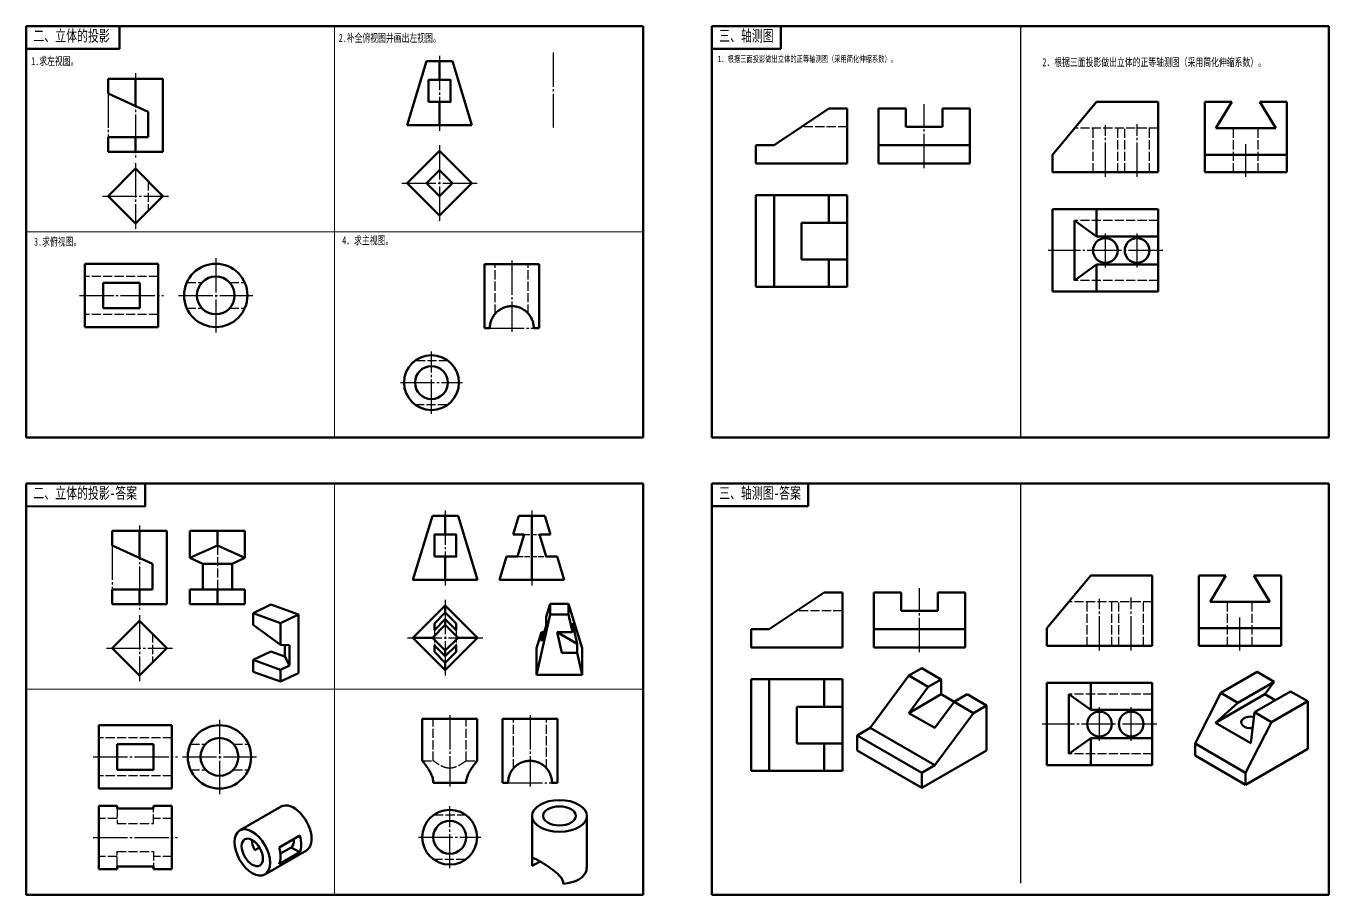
# Model space of a CAD drawing. Header units: millimetres. Extents: x -1426 to -556, y 2743 to 3123.
# Drawn here: x -1126 to -556, y 2743 to 3123 of the extents above; entities that cross this region are included whole.
import ezdxf

# ---------------------------------------------------------------- set-up
doc = ezdxf.new("R2010")
doc.units = ezdxf.units.MM
for name, pattern in [('myCENTER', [18, 15, -1, 1, -1]), ('myHIDDEN', [5, 4, -1]), ('myPHANTOM', [20, 15, -1, 1, -1, 1, -1])]:
    doc.linetypes.add(name, pattern=pattern)
for name, color, linetype, lineweight in [('中心线', 7, 'myCENTER', 25), ('双点画线', 7, 'myPHANTOM', 25), ('标题文字', 7, 'Continuous', 25), ('立体粗实线', 13, 'Continuous', 50), ('答案中心线', 1, 'myCENTER', 25), ('答案粗实线', 1, 'Continuous', 50), ('答案细实线', 1, 'Continuous', 25), ('答案虚线', 1, 'myHIDDEN', 25), ('粗实线', 7, 'Continuous', 50), ('虚线', 7, 'myHIDDEN', 25)]:
    doc.layers.add(name, color=color, linetype=linetype, lineweight=lineweight)
doc.styles.add('标题汉字1-5号', font='', dxfattribs={"width": 0.7, "height": 5})
doc.styles.add('标题汉字2-3.5号', font='', dxfattribs={"width": 0.7, "height": 3.5})
doc.styles.get('标题汉字1-5号').set_extended_font_data('SimSun')
doc.styles.get('标题汉字2-3.5号').set_extended_font_data('SimSun')

msp = doc.modelspace()

# ---------------------------------------------------------------- linework, layer by layer
at = {"lineweight": 100}
for p, q in [((-1126.3, 3123.07), (-856.3, 3123.07)), ((-1126.3, 3123.07), (-1126.3, 2943.07)), ((-856.3, 2943.07), (-856.3, 3123.07)), ((-826.3, 3123.07), (-556.3, 3123.07)), ((-826.3, 3123.07), (-826.3, 2943.07)), ((-556.3, 2943.07), (-556.3, 3123.07)), ((-1126.3, 2943.07), (-856.3, 2943.07)), ((-826.3, 2943.07), (-556.3, 2943.07)), ((-1126.3, 2923.07), (-856.3, 2923.07)), ((-1126.3, 2923.07), (-1126.3, 2743.07)), ((-856.3, 2743.07), (-856.3, 2923.07)), ((-826.3, 2923.07), (-556.3, 2923.07)), ((-826.3, 2923.07), (-826.3, 2743.07)), ((-556.3, 2743.07), (-556.3, 2923.07)), ((-1126.3, 2743.07), (-856.3, 2743.07)), ((-826.3, 2743.07), (-556.3, 2743.07))]:
    msp.add_line(p, q, dxfattribs=at)
for p, q in [((-1126.3, 3123.07), (-1036.3, 3123.07)), ((-1036.3, 3123.07), (-946.3, 3123.07)), ((-946.3, 3123.07), (-856.3, 3123.07)), ((-856.3, 3123.07), (-856.3, 3033.07)), ((-826.3, 3123.07), (-736.3, 3123.07)), ((-736.3, 3123.07), (-646.3, 3123.07)), ((-691.3, 3123.07), (-691.3, 2943.07)), ((-646.3, 3123.07), (-556.3, 3123.07)), ((-556.3, 3123.07), (-556.3, 3033.07)), ((-856.3, 3033.07), (-856.3, 2943.07)), ((-556.3, 3033.07), (-556.3, 2943.07)), ((-1126.3, 2923.07), (-1036.3, 2923.07)), ((-1036.3, 2923.07), (-946.3, 2923.07)), ((-946.3, 2923.07), (-856.3, 2923.07)), ((-856.3, 2923.07), (-856.3, 2833.07)), ((-826.3, 2923.07), (-736.3, 2923.07)), ((-736.3, 2923.07), (-646.3, 2923.07)), ((-691.3, 2923.07), (-691.3, 2748.29)), ((-646.3, 2923.07), (-556.3, 2923.07)), ((-556.3, 2923.07), (-556.3, 2833.07)), ((-856.3, 2833.07), (-856.3, 2743.07)), ((-556.3, 2833.07), (-556.3, 2743.07))]:
    msp.add_line(p, q)
at = {"lineweight": 0}
for p, q in [((-1126.3, 3123.07), (-1126.3, 3113.07)), ((-991.3, 3123.07), (-991.3, 2943.07)), ((-826.3, 3123.07), (-826.3, 3113.07)), ((-1126.3, 2923.07), (-1126.3, 2913.07)), ((-991.3, 2923.07), (-991.3, 2743.07)), ((-826.3, 2923.07), (-826.3, 2913.07))]:
    msp.add_line(p, q, dxfattribs=at)
at = {"lineweight": 70}
for p, q in [((-1085.38, 3113.07), (-1085.38, 3123.07)), ((-1126.3, 3113.07), (-1085.38, 3113.07)), ((-826.3, 3113.07), (-796.16, 3113.07)), ((-1074.24, 2913), (-1074.24, 2923)), ((-784.07, 2913.07), (-784.07, 2923.07)), ((-1126.3, 2913.07), (-1074.24, 2913)), ((-826.3, 2913.07), (-784.07, 2913.07))]:
    msp.add_line(p, q, dxfattribs=at)
at = {"lineweight": 50}
for p, q in [((-1078.42, 3100.02), (-1078.42, 3088.16)), ((-1078.42, 3074.42), (-1078.42, 3068.02)), ((-1076.64, 2902.28), (-1076.64, 2890.43)), ((-1076.64, 2876.68), (-1076.64, 2870.28))]:
    msp.add_line(p, q, dxfattribs=at)
at = {"lineweight": 13}
for p, q in [((-856.3, 3033.07), (-1126.3, 3033.07)), ((-856.3, 2833.07), (-1126.3, 2833.07))]:
    msp.add_line(p, q, dxfattribs=at)
at = {"color": 1, "lineweight": 50}
msp.add_line((-1042.6, 2876.68), (-1042.6, 2870.28), dxfattribs=at)
at = {"color": 5, "lineweight": 50}
for p, q in [((-1026.98, 2866.31), (-1019.17, 2870.02)), ((-1019.17, 2870.02), (-1007.15, 2865.69)), ((-1026.98, 2861.19), (-1026.98, 2866.31)), ((-1026.98, 2866.31), (-1014.95, 2861.97)), ((-1026.98, 2866.31), (-1026.98, 2861.19)), ((-1014.95, 2861.97), (-1007.15, 2865.69)), ((-1014.95, 2861.97), (-1014.95, 2852.48)), ((-1007.15, 2840.09), (-1007.15, 2865.69)), ((-1026.98, 2861.19), (-1014.95, 2852.48)), ((-1014.95, 2852.48), (-1011.05, 2852.31)), ((-1013.16, 2847.37), (-1013.16, 2852.4)), ((-1011.05, 2843.35), (-1011.05, 2852.31)), ((-1026.98, 2845.83), (-1019.17, 2849.54)), ((-1026.98, 2840.71), (-1026.98, 2845.83)), ((-1026.98, 2845.83), (-1014.95, 2841.49)), ((-1019.17, 2849.54), (-1013.16, 2847.37)), ((-1013.16, 2847.37), (-1011.05, 2843.35)), ((-1007.15, 2840.09), (-1007.15, 2845.21)), ((-1026.98, 2840.71), (-1014.95, 2836.37)), ((-1011.05, 2843.35), (-1014.95, 2841.49)), ((-1014.95, 2836.37), (-1014.95, 2841.49)), ((-1014.95, 2836.37), (-1014.95, 2841.49)), ((-1014.95, 2836.37), (-1007.15, 2840.09))]:
    msp.add_line(p, q, dxfattribs=at)
at = {"layer": '中心线'}
for p, q in [((-945.41, 3110.06), (-945.41, 3077.26)), ((-895.74, 3111.5), (-895.74, 3078.7)), ((-1078.42, 3102.42), (-1078.42, 3065.62)), ((-733.35, 3060.96), (-733.35, 3088.96)), ((-654.11, 3057.12), (-654.11, 3079.7)), ((-640.26, 3057.12), (-640.26, 3080.2)), ((-945.41, 3070.94), (-945.41, 3037.85)), ((-592.66, 3057.12), (-592.66, 3071.45)), ((-1078.42, 3063.15), (-1078.42, 3034.35)), ((-961.96, 3054.4), (-928.87, 3054.4)), ((-1092.82, 3048.75), (-1064.02, 3048.75)), ((-654.11, 3017.53), (-654.11, 3032.31)), ((-640.26, 3017.53), (-640.26, 3032.31)), ((-1043.3, 3021.53), (-1043.3, 2989.02)), ((-629.03, 3024.92), (-679.2, 3024.92)), ((-913.8, 3020.55), (-913.8, 2989.35)), ((-1102.96, 3005.24), (-1066.16, 3005.24)), ((-1059.55, 3005.28), (-1027.04, 3005.28)), ((-923.4, 2990.95), (-904.2, 2990.95)), ((-948.94, 2953.52), (-948.94, 2980.72)), ((-962.54, 2967.12), (-935.34, 2967.12)), ((-942.88, 2911.23), (-942.88, 2878.43)), ((-905.01, 2911.23), (-905.01, 2878.43)), ((-1076.64, 2904.68), (-1076.64, 2867.88)), ((-735.44, 2849.28), (-735.44, 2877.28)), ((-642.84, 2850.02), (-642.84, 2873.1)), ((-942.88, 2872.1), (-942.88, 2839.02)), ((-656.69, 2850.02), (-656.69, 2872.6)), ((-1076.64, 2865.41), (-1076.64, 2836.61)), ((-595.24, 2850.02), (-595.24, 2864.35)), ((-1091.04, 2851.01), (-1062.24, 2851.01)), ((-959.42, 2855.56), (-926.33, 2855.56)), ((-905.81, 2821.74), (-905.81, 2790.54)), ((-656.69, 2810.43), (-656.69, 2825.2)), ((-642.84, 2810.43), (-642.84, 2825.2)), ((-1041.68, 2819.71), (-1041.68, 2787.19)), ((-631.61, 2817.82), (-681.78, 2817.82)), ((-1096.88, 2803.45), (-1060.08, 2803.45)), ((-1057.93, 2803.45), (-1025.42, 2803.45)), ((-915.41, 2792.14), (-896.21, 2792.14)), ((-940.95, 2754.71), (-940.95, 2781.91)), ((-954.55, 2768.31), (-927.35, 2768.31))]:
    msp.add_line(p, q, dxfattribs=at)
at = {"layer": '双点画线'}
for p, q in [((-1090.42, 3093.62), (-1090.42, 3074.42)), ((-1088.64, 2895.88), (-1088.64, 2876.68))]:
    msp.add_line(p, q, dxfattribs=at)
at = {"layer": '立体粗实线', "color": 5, "extrusion": (0, 0.816497, 0.57735)}
for p, q in [((-898.69, 2864.67, -837.56), (-896.94, 2870.33, -837.56)), ((-896.94, 2865.71, -837.56), (-896.94, 2870.33, -837.56)), ((-896.94, 2870.33, -837.56), (-888.94, 2870.33, -837.56)), ((-888.94, 2870.33, -837.56), (-888.94, 2865.71, -837.56)), ((-882.94, 2850.93, -837.56), (-888.94, 2870.33, -837.56)), ((-902.94, 2839.38, -837.56), (-896.94, 2865.71, -837.56)), ((-898.69, 2864.67, -837.56), (-898.69, 2860.75, -837.56)), ((-888.94, 2865.71, -837.56), (-896.94, 2865.71, -837.56)), ((-888.94, 2865.71, -837.56), (-887.19, 2858.03, -837.56)), ((-887.19, 2861.95, -837.56), (-885.14, 2852.93, -837.56)), ((-887.19, 2858.03, -837.56), (-887.19, 2861.95, -837.56)), ((-902.94, 2850.93, -837.56), (-900.75, 2858.02, -837.56)), ((-898.69, 2860.75, -837.56), (-900.75, 2854.1, -837.56)), ((-900.75, 2854.1, -837.56), (-900.75, 2858.02, -837.56)), ((-900.75, 2858.02, -837.56), (-899.54, 2858.02, -837.56)), ((-893.98, 2858.03, -837.56), (-887.19, 2858.03, -837.56)), ((-891.92, 2849.01, -837.56), (-893.98, 2858.03, -837.56)), ((-893.98, 2858.02, -837.56), (-893.96, 2858.02, -837.56)), ((-893.96, 2858.02, -837.56), (-893.96, 2858.03, -837.56)), ((-893.96, 2858.02, -837.56), (-885.14, 2852.93, -837.56)), ((-902.94, 2850.93, -837.56), (-902.94, 2839.38, -837.56)), ((-885.14, 2852.93, -837.56), (-885.14, 2849.01, -837.56)), ((-882.94, 2839.38, -837.56), (-882.94, 2850.93, -837.56)), ((-885.14, 2849.01, -837.56), (-891.92, 2849.01, -837.56)), ((-885.14, 2849.01, -837.56), (-882.94, 2839.38, -837.56)), ((-882.94, 2839.38, -837.56), (-902.94, 2839.38, -837.56)), ((-1014.76, 2781.74, -1616.1), (-1032.86, 2771.28, -1616.1)), ((-1027.42, 2766.25, -1616.1), (-1026.7, 2766.67, -1616.1)), ((-1015.63, 2763.82, -1616.1), (-1006.58, 2769.04, -1616.1)), ((-1024.15, 2763.82, -1616.1), (-1026.23, 2762.62, -1616.1)), ((-1003.68, 2762.54, -1616.1), (-1021.78, 2752.08, -1616.1)), ((-1006.58, 2761.73, -1616.1), (-1015.63, 2756.5, -1616.1)), ((-1015.04, 2761.15, -1616.1), (-1010.31, 2763.88, -1616.1)), ((-1006.58, 2761.73, -1616.1), (-1010.31, 2763.88, -1616.1))]:
    msp.add_line(p, q, dxfattribs=at)
at = {"layer": '立体粗实线', "color": 5}
for centre, major_axis, start_param, end_param in [((-1009.22, 2772.14, -1616.1), (-5.54, 9.6), 3.926991, 6.283185), ((-1022.8, 2764.3, -1616.1), (3.3, -5.72), 3.896398, 4.672385), ((-1013.75, 2769.52, -1616.1), (3.3, -5.72), 0.040004, 0.919932), ((-1009.22, 2772.14, -1616.1), (3.3, -5.72), 5.363253, 5.528379), ((-1013.75, 2769.52, -1616.1), (5.54, -9.6), 0.369354, 1.201442), ((-1009.22, 2772.14, -1616.1), (-5.54, 9.6), 3.141593, 3.926991), ((-1022.8, 2764.3, -1616.1), (-5.54, 9.6), 3.510947, 4.343035)]:
    msp.add_ellipse(centre, major_axis=major_axis, ratio=0.57735, start_param=start_param, end_param=end_param, dxfattribs=at)
for major_axis in [(5.54, -9.6), (3.3, -5.72)]:
    msp.add_ellipse((-1027.32, 2761.68, -1616.1), major_axis=major_axis, ratio=0.57735, dxfattribs=at)
at = {"layer": '答案中心线'}
for p, q in [((-940.95, 2821.74), (-940.95, 2790.54)), ((-1096.88, 2768.2), (-1060.08, 2768.2))]:
    msp.add_line(p, q, dxfattribs=at)
at = {"layer": '答案粗实线'}
for p, q in [((-913.14, 2900.66), (-910.67, 2908.83)), ((-910.67, 2908.83), (-899.35, 2908.83)), ((-905.01, 2908.83), (-905.01, 2880.83)), ((-896.88, 2900.66), (-899.35, 2908.83)), ((-1054.6, 2890.43), (-1054.6, 2902.28)), ((-1054.6, 2902.28), (-1030.6, 2902.28)), ((-1042.6, 2902.28), (-1042.6, 2895.88)), ((-1030.6, 2902.28), (-1030.6, 2890.43)), ((-1042.6, 2895.88), (-1054.6, 2890.43)), ((-1042.6, 2895.88), (-1030.6, 2890.43)), ((-908.34, 2900.66), (-913.14, 2900.66)), ((-908.34, 2900.66), (-911.25, 2891.06)), ((-901.68, 2900.66), (-898.77, 2891.06)), ((-901.68, 2900.66), (-896.88, 2900.66)), ((-1054.6, 2890.43), (-1049, 2887.88)), ((-1030.6, 2890.43), (-1036.2, 2887.88)), ((-919.15, 2880.83), (-916.05, 2891.06)), ((-911.25, 2891.06), (-916.05, 2891.06)), ((-898.77, 2891.06), (-893.97, 2891.06)), ((-890.87, 2880.83), (-893.97, 2891.06)), ((-1049, 2887.88), (-1049, 2876.68)), ((-1049, 2887.88), (-1036.2, 2887.88)), ((-1036.2, 2887.88), (-1036.2, 2876.68)), ((-919.15, 2880.83), (-890.87, 2880.83)), ((-1054.6, 2876.68), (-1030.6, 2876.68)), ((-1054.6, 2876.68), (-1054.6, 2870.28)), ((-1030.6, 2870.28), (-1030.6, 2876.68)), ((-1054.6, 2870.28), (-1030.6, 2870.28)), ((-942.88, 2866.6), (-942.88, 2869.7)), ((-942.88, 2866.6), (-947.68, 2861.8)), ((-942.88, 2863.69), (-947.68, 2858.89)), ((-947.68, 2861.8), (-947.68, 2858.89)), ((-942.88, 2866.6), (-938.08, 2861.8)), ((-942.88, 2863.69), (-938.08, 2858.89)), ((-942.88, 2861.22), (-942.88, 2863.69)), ((-938.08, 2861.8), (-938.08, 2858.89)), ((-948.53, 2855.56), (-957.02, 2855.56)), ((-942.88, 2847.43), (-947.68, 2852.23)), ((-947.68, 2852.23), (-947.68, 2849.32)), ((-942.88, 2847.43), (-938.08, 2852.23)), ((-938.08, 2852.23), (-938.08, 2849.32)), ((-937.22, 2855.56), (-928.73, 2855.56)), ((-942.88, 2844.52), (-947.68, 2849.32)), ((-942.88, 2849.91), (-942.88, 2847.43)), ((-942.88, 2844.52), (-938.08, 2849.32)), ((-942.88, 2844.52), (-942.88, 2841.42)), ((-1094.48, 2754.34), (-1094.48, 2782.05)), ((-1086.48, 2782.05), (-1094.48, 2782.05)), ((-1086.48, 2782.05), (-1086.48, 2780.87)), ((-1062.48, 2782.05), (-1070.48, 2782.05)), ((-1070.48, 2780.87), (-1070.48, 2782.05)), ((-1062.48, 2754.34), (-1062.48, 2782.05)), ((-1086.48, 2780.87), (-1070.48, 2780.87)), ((-1086.48, 2754.34), (-1094.48, 2754.34)), ((-1086.48, 2754.34), (-1086.48, 2755.52)), ((-1086.48, 2755.52), (-1070.48, 2755.52)), ((-1070.48, 2755.52), (-1070.48, 2754.34)), ((-1062.48, 2754.34), (-1070.48, 2754.34))]:
    msp.add_line(p, q, dxfattribs=at)
at = {"layer": '答案粗实线', "extrusion": (0, 0.816497, 0.57735)}
for p, q in [((-757.07, 2816.11), (-740.1, 2838.97)), ((-734.44, 2842.24), (-740.1, 2838.97)), ((-740.1, 2838.97), (-731.62, 2834.07)), ((-725.96, 2837.34), (-734.44, 2842.24)), ((-587.73, 2840.59), (-603.57, 2831.45)), ((-580.29, 2836.29), (-587.73, 2840.59)), ((-740.1, 2822.64), (-731.62, 2834.07)), ((-731.62, 2834.07), (-725.96, 2837.34)), ((-725.96, 2837.34), (-725.96, 2830.81)), ((-596.13, 2827.15), (-580.29, 2836.29)), ((-580.29, 2836.29), (-584.36, 2830.81)), ((-725.96, 2830.81), (-740.1, 2822.64)), ((-720.3, 2827.54), (-728.79, 2816.11)), ((-725.96, 2830.81), (-720.3, 2827.54)), ((-714.64, 2830.81), (-720.3, 2827.54)), ((-720.3, 2827.54), (-711.82, 2822.64)), ((-706.16, 2825.91), (-714.64, 2830.81)), ((-603.57, 2831.45), (-614.89, 2809.24)), ((-584.36, 2830.81), (-605.86, 2818.4)), ((-596.13, 2827.15), (-603.57, 2831.45)), ((-573.05, 2832.11), (-588.88, 2822.97)), ((-584.36, 2830.81), (-579.83, 2828.19)), ((-581.44, 2818.67), (-565.6, 2827.81)), ((-565.6, 2827.81), (-573.05, 2832.11)), ((-565.6, 2806.91), (-565.6, 2827.81)), ((-728.79, 2816.11), (-740.1, 2822.64)), ((-711.82, 2822.64), (-728.79, 2799.78)), ((-711.82, 2822.64), (-706.16, 2825.91)), ((-706.16, 2825.91), (-706.16, 2806.31)), ((-605.86, 2818.4), (-596.13, 2827.15)), ((-588.88, 2822.97), (-590.47, 2809.51)), ((-581.44, 2818.67), (-588.88, 2822.97)), ((-762.73, 2812.84), (-757.07, 2816.11)), ((-757.07, 2816.11), (-728.79, 2799.78)), ((-590.47, 2809.51), (-605.86, 2818.4)), ((-592.75, 2796.46), (-581.44, 2818.67)), ((-734.44, 2796.51), (-762.73, 2812.84)), ((-762.73, 2812.84), (-762.73, 2806.31)), ((-734.44, 2789.98), (-762.73, 2806.31)), ((-706.16, 2806.31), (-734.44, 2789.98)), ((-614.89, 2804.01), (-614.89, 2809.24)), ((-614.89, 2809.24), (-592.75, 2796.46)), ((-565.6, 2806.91), (-592.75, 2791.23)), ((-728.79, 2799.78), (-734.44, 2796.51)), ((-592.75, 2791.23), (-614.89, 2804.01)), ((-734.44, 2796.51), (-734.44, 2789.98)), ((-592.75, 2796.46), (-592.75, 2791.23))]:
    msp.add_line(p, q, dxfattribs=at)
at = {"layer": '答案粗实线', "extrusion": (0, 1, -2.22045e-16)}
for p, q in [((-952.95, 2801.74), (-952.95, 2820.14)), ((-952.95, 2820.14), (-928.95, 2820.14)), ((-928.95, 2801.74), (-928.95, 2820.14)), ((-933.75, 2792.14), (-948.15, 2792.14))]:
    msp.add_line(p, q, dxfattribs=at)
at = {"layer": '答案粗实线', "color": 5, "extrusion": (0, 0.816497, 0.57735)}
for p, q in [((-904.93, 2758.44), (-904.93, 2777.63)), ((-880.93, 2758.44), (-880.93, 2777.63)), ((-901.42, 2757.71), (-904.81, 2755.75))]:
    msp.add_line(p, q, dxfattribs=at)
at = {"layer": '答案粗实线'}
msp.add_ellipse((-590.24, 2818.53), major_axis=(4.48, 0), ratio=0.57735, start_param=1.315942, end_param=4.83153, dxfattribs=at)
at = {"layer": '答案粗实线', "color": 5}
for major_axis in [(12, 0), (7.2, 0)]:
    msp.add_ellipse((-892.93, 2777.63), major_axis=major_axis, ratio=0.57735, dxfattribs=at)
msp.add_ellipse((-892.93, 2754.77), major_axis=(12, 0), ratio=0.57735, start_param=4.854286, end_param=6.141288, dxfattribs=at)
at = {"layer": '答案粗实线'}
for points, knots in [([(-952.95, 2801.74), (-952.95, 2801.74), (-952.9, 2801.68), (-952.7, 2801.42), (-952.54, 2801.22), (-952.15, 2800.72), (-951.92, 2800.42), (-951.4, 2799.72), (-951.13, 2799.33), (-950.56, 2798.51), (-950.25, 2798.04), (-949.64, 2797.03), (-949.34, 2796.48), (-948.81, 2795.32), (-948.57, 2794.71), (-948.33, 2793.76), (-948.26, 2793.44), (-948.18, 2792.8), (-948.15, 2792.47), (-948.15, 2792.14)], [19.380895, 19.380895, 19.380895, 19.380895, 21.765238, 21.765238, 24.149581, 24.149581, 26.533924, 26.533924, 28.918266, 28.918266, 31.379147, 31.379147, 33.840028, 33.840028, 36.300909, 36.300909, 37.531349, 37.531349, 38.761789, 38.761789, 38.761789, 38.761789]), ([(-933.75, 2792.14), (-933.75, 2792.47), (-933.73, 2792.8), (-933.64, 2793.44), (-933.58, 2793.76), (-933.33, 2794.71), (-933.1, 2795.32), (-932.56, 2796.48), (-932.26, 2797.03), (-931.65, 2798.04), (-931.34, 2798.51), (-930.78, 2799.33), (-930.5, 2799.72), (-929.99, 2800.42), (-929.75, 2800.72), (-929.36, 2801.22), (-929.21, 2801.42), (-929, 2801.68), (-928.95, 2801.74), (-928.95, 2801.74)], [-38.761789, -38.761789, -38.761789, -38.761789, -37.531349, -37.531349, -36.300909, -36.300909, -33.840028, -33.840028, -31.379147, -31.379147, -28.918266, -28.918266, -26.533924, -26.533924, -24.149581, -24.149581, -21.765238, -21.765238, -19.380895, -19.380895, -19.380895, -19.380895])]:
    msp.add_open_spline(points, degree=3, knots=knots, dxfattribs=at)
at = {"layer": '答案粗实线', "color": 5}
for points, knots in [([(-904.81, 2755.75), (-904.81, 2756.02), (-904.82, 2756.27), (-904.83, 2756.74), (-904.84, 2756.95), (-904.88, 2757.54), (-904.91, 2757.87), (-904.94, 2758.39), (-904.94, 2758.6), (-904.88, 2758.9), (-904.82, 2758.99), (-904.64, 2759.1), (-904.51, 2759.11), (-904.16, 2759.05), (-903.93, 2758.98), (-903.37, 2758.75), (-903.04, 2758.59), (-902.29, 2758.2), (-901.87, 2757.97), (-901.42, 2757.71)], [0, 0, 0, 0, 1.23044, 1.23044, 2.460881, 2.460881, 4.921761, 4.921761, 7.382642, 7.382642, 9.843523, 9.843523, 12.227866, 12.227866, 14.612209, 14.612209, 16.996552, 16.996552, 19.380895, 19.380895, 19.380895, 19.380895]), ([(-901.42, 2757.71), (-900.97, 2757.45), (-900.47, 2757.16), (-899.43, 2756.51), (-898.88, 2756.16), (-897.77, 2755.43), (-897.22, 2755.05), (-896.13, 2754.28), (-895.61, 2753.89), (-894.63, 2753.11), (-894.14, 2752.69), (-893.22, 2751.83), (-892.79, 2751.38), (-892.06, 2750.45), (-891.76, 2749.97), (-891.45, 2749.22), (-891.37, 2748.97), (-891.26, 2748.45), (-891.23, 2748.18), (-891.23, 2747.91)], [19.380895, 19.380895, 19.380895, 19.380895, 21.765238, 21.765238, 24.149581, 24.149581, 26.533924, 26.533924, 28.918266, 28.918266, 31.379147, 31.379147, 33.840028, 33.840028, 36.300909, 36.300909, 37.531349, 37.531349, 38.761789, 38.761789, 38.761789, 38.761789]), ([(-881.05, 2753.79), (-881.05, 2754.06), (-881.05, 2754.34), (-881.03, 2754.93), (-881.02, 2755.24), (-880.99, 2756.19), (-880.96, 2756.87), (-880.94, 2757.84), (-880.93, 2758.14), (-880.93, 2758.44)], [-38.761789, -38.761789, -38.761789, -38.761789, -37.531349, -37.531349, -36.300909, -36.300909, -33.840028, -33.840028, -32.776588, -32.776588, -32.776588, -32.776588])]:
    msp.add_open_spline(points, degree=3, knots=knots, dxfattribs=at)
at = {"layer": '答案细实线'}
for p, q in [((-1054.6, 2902.28), (-1030.6, 2902.28)), ((-1054.6, 2870.28), (-1030.6, 2870.28))]:
    msp.add_line(p, q, dxfattribs=at)
at = {"layer": '答案虚线'}
for p, q in [((-1042.6, 2895.88), (-1042.6, 2870.28)), ((-1086.48, 2776.45), (-1094.48, 2776.45)), ((-1086.48, 2780.87), (-1086.48, 2774.26)), ((-1070.48, 2774.26), (-1070.48, 2780.87)), ((-1062.48, 2776.45), (-1070.48, 2776.45)), ((-1086.48, 2774.26), (-1070.48, 2774.26)), ((-1086.48, 2759.94), (-1094.48, 2759.94)), ((-1086.48, 2755.52), (-1086.48, 2762.13)), ((-1086.48, 2762.13), (-1070.48, 2762.13)), ((-1070.48, 2762.13), (-1070.48, 2755.52)), ((-1062.48, 2759.94), (-1070.48, 2759.94))]:
    msp.add_line(p, q, dxfattribs=at)
at = {"layer": '答案虚线', "ltscale": 0.6}
for p, q in [((-908.34, 2900.66), (-901.68, 2900.66)), ((-911.25, 2891.06), (-898.77, 2891.06)), ((-947.68, 2858.89), (-947.68, 2852.23)), ((-938.08, 2858.89), (-938.08, 2852.23))]:
    msp.add_line(p, q, dxfattribs=at)
at = {"layer": '答案虚线', "extrusion": (0, 1, -2.22045e-16)}
for p, q in [((-948.15, 2801.74), (-948.15, 2820.14)), ((-933.75, 2801.74), (-933.75, 2820.14)), ((-952.95, 2801.74), (-948.15, 2801.74)), ((-933.75, 2801.74), (-928.95, 2801.74))]:
    msp.add_line(p, q, dxfattribs=at)
at = {"layer": '答案虚线'}
for points, knots in [([(-940.95, 2798.49), (-941.2, 2798.49), (-941.44, 2798.51), (-941.92, 2798.56), (-942.16, 2798.6), (-942.87, 2798.76), (-943.33, 2798.91), (-944.2, 2799.26), (-944.61, 2799.46), (-945.38, 2799.88), (-945.73, 2800.08), (-946.35, 2800.47), (-946.64, 2800.67), (-947.16, 2801.02), (-947.39, 2801.19), (-947.77, 2801.46), (-947.91, 2801.56), (-948.11, 2801.71), (-948.15, 2801.74), (-948.15, 2801.74)], [0, 0, 0, 0, 0.90651, 0.90651, 1.813021, 1.813021, 3.626042, 3.626042, 5.439063, 5.439063, 7.252084, 7.252084, 9.026971, 9.026971, 10.801859, 10.801859, 12.576747, 12.576747, 14.351634, 14.351634, 14.351634, 14.351634]), ([(-933.75, 2801.74), (-933.75, 2801.74), (-933.8, 2801.71), (-933.99, 2801.56), (-934.14, 2801.46), (-934.51, 2801.19), (-934.74, 2801.02), (-935.26, 2800.67), (-935.56, 2800.47), (-936.17, 2800.08), (-936.53, 2799.88), (-937.29, 2799.46), (-937.71, 2799.26), (-938.58, 2798.91), (-939.04, 2798.76), (-939.75, 2798.6), (-939.99, 2798.56), (-940.47, 2798.51), (-940.71, 2798.49), (-940.95, 2798.49)], [43.054903, 43.054903, 43.054903, 43.054903, 44.82979, 44.82979, 46.604678, 46.604678, 48.379565, 48.379565, 50.154453, 50.154453, 51.967474, 51.967474, 53.780495, 53.780495, 55.593516, 55.593516, 56.500026, 56.500026, 57.406537, 57.406537, 57.406537, 57.406537])]:
    msp.add_open_spline(points, degree=3, knots=knots, dxfattribs=at)
at = {"layer": '粗实线', "linetype": 'ByBlock', "lineweight": 70}
msp.add_line((-796.16, 3113.07), (-796.16, 3123.07), dxfattribs=at)
at = {"layer": '粗实线'}
for p, q in [((-959.56, 3079.66), (-951.07, 3107.66)), ((-951.07, 3107.66), (-939.76, 3107.66)), ((-945.41, 3107.66), (-945.41, 3099.49)), ((-931.27, 3079.66), (-939.76, 3107.66)), ((-1066.42, 3100.02), (-1090.42, 3100.02)), ((-1090.42, 3100.02), (-1090.42, 3093.62)), ((-1066.42, 3068.02), (-1066.42, 3100.02)), ((-1090.42, 3093.62), (-1072.82, 3085.62)), ((-945.41, 3089.89), (-945.41, 3079.66)), ((-1072.82, 3085.62), (-1072.82, 3074.42)), ((-959.56, 3079.66), (-931.27, 3079.66)), ((-1072.82, 3074.42), (-1090.42, 3074.42)), ((-1090.42, 3068.02), (-1090.42, 3074.42)), ((-1090.42, 3068.02), (-1066.42, 3068.02)), ((-945.41, 3068.54), (-959.56, 3054.4)), ((-945.41, 3068.54), (-931.27, 3054.4)), ((-1078.42, 3060.75), (-1090.42, 3048.75)), ((-1078.42, 3060.75), (-1066.42, 3048.75)), ((-945.41, 3060.05), (-951.07, 3054.4)), ((-945.41, 3060.05), (-939.76, 3054.4)), ((-945.41, 3040.25), (-959.56, 3054.4)), ((-945.41, 3048.74), (-951.07, 3054.4)), ((-945.41, 3040.25), (-931.27, 3054.4)), ((-945.41, 3048.74), (-939.76, 3054.4)), ((-1078.42, 3036.75), (-1090.42, 3048.75)), ((-1078.42, 3036.75), (-1066.42, 3048.75)), ((-807.05, 3049.05), (-799.05, 3049.05)), ((-807.05, 3009.05), (-807.05, 3049.05)), ((-799.05, 3049.05), (-775.05, 3049.05)), ((-799.05, 3049.05), (-799.05, 3009.05)), ((-775.05, 3049.05), (-775.05, 3037.05)), ((-767.05, 3049.05), (-775.05, 3049.05)), ((-767.05, 3037.05), (-767.05, 3049.05)), ((-677.2, 3042.92), (-677.2, 3006.92)), ((-657.96, 3042.92), (-677.2, 3042.92)), ((-657.96, 3031.08), (-657.96, 3042.92)), ((-631.03, 3042.92), (-657.96, 3042.92)), ((-631.03, 3031.08), (-631.03, 3042.92)), ((-787.05, 3021.05), (-787.05, 3037.05)), ((-787.05, 3037.05), (-775.05, 3037.05)), ((-775.05, 3037.05), (-767.05, 3037.05)), ((-767.05, 3037.05), (-767.05, 3021.05)), ((-667.58, 3011.84), (-667.58, 3038)), ((-667.58, 3038), (-657.96, 3031.08)), ((-657.96, 3031.08), (-631.03, 3031.08)), ((-631.03, 3031.08), (-631.03, 3018.76)), ((-775.05, 3021.05), (-787.05, 3021.05)), ((-767.05, 3021.05), (-775.05, 3021.05)), ((-775.05, 3021.05), (-775.05, 3009.05)), ((-767.05, 3009.05), (-767.05, 3021.05)), ((-1100.56, 2991.39), (-1100.56, 3019.1)), ((-1068.56, 3019.1), (-1100.56, 3019.1)), ((-1068.56, 2991.39), (-1068.56, 3019.1)), ((-657.96, 3018.76), (-667.58, 3011.84)), ((-657.96, 3006.92), (-657.96, 3018.76)), ((-631.03, 3018.76), (-657.96, 3018.76)), ((-631.03, 3006.92), (-631.03, 3018.76)), ((-1076.56, 3010.84), (-1092.56, 3010.84)), ((-1092.56, 3010.84), (-1092.56, 2999.64)), ((-1076.56, 2999.64), (-1076.56, 3010.84)), ((-799.05, 3009.05), (-807.05, 3009.05)), ((-775.05, 3009.05), (-799.05, 3009.05)), ((-775.05, 3009.05), (-767.05, 3009.05)), ((-677.2, 3006.92), (-657.96, 3006.92)), ((-657.96, 3006.92), (-631.03, 3006.92)), ((-1092.56, 2999.64), (-1076.56, 2999.64)), ((-1068.56, 2991.39), (-1100.56, 2991.39)), ((-957.02, 2880.83), (-948.53, 2908.83)), ((-948.53, 2908.83), (-937.22, 2908.83)), ((-942.88, 2908.83), (-942.88, 2900.66)), ((-928.73, 2880.83), (-937.22, 2908.83)), ((-1064.64, 2902.28), (-1088.64, 2902.28)), ((-1088.64, 2902.28), (-1088.64, 2895.88)), ((-1064.64, 2870.28), (-1064.64, 2902.28)), ((-1088.64, 2895.88), (-1071.04, 2887.88)), ((-942.88, 2891.06), (-942.88, 2880.83)), ((-1071.04, 2887.88), (-1071.04, 2876.68)), ((-957.02, 2880.83), (-928.73, 2880.83)), ((-1071.04, 2876.68), (-1088.64, 2876.68)), ((-1088.64, 2870.28), (-1088.64, 2876.68)), ((-1088.64, 2870.28), (-1064.64, 2870.28)), ((-942.88, 2869.7), (-957.02, 2855.56)), ((-942.88, 2869.7), (-928.73, 2855.56)), ((-1076.64, 2863.01), (-1088.64, 2851.01)), ((-1076.64, 2863.01), (-1064.64, 2851.01)), ((-942.88, 2861.22), (-948.53, 2855.56)), ((-942.88, 2861.22), (-937.22, 2855.56)), ((-1076.64, 2839.01), (-1088.64, 2851.01)), ((-1076.64, 2839.01), (-1064.64, 2851.01)), ((-942.88, 2841.42), (-957.02, 2855.56)), ((-942.88, 2849.91), (-948.53, 2855.56)), ((-942.88, 2841.42), (-928.73, 2855.56)), ((-942.88, 2849.91), (-937.22, 2855.56)), ((-809.14, 2837.37), (-801.14, 2837.37)), ((-809.14, 2797.37), (-809.14, 2837.37)), ((-801.14, 2837.37), (-777.14, 2837.37)), ((-801.14, 2837.37), (-801.14, 2797.37)), ((-777.14, 2837.37), (-777.14, 2825.37)), ((-769.14, 2837.37), (-777.14, 2837.37)), ((-769.14, 2825.37), (-769.14, 2837.37)), ((-679.78, 2835.82), (-679.78, 2799.82)), ((-660.54, 2835.82), (-679.78, 2835.82)), ((-660.54, 2823.97), (-660.54, 2835.82)), ((-633.61, 2835.82), (-660.54, 2835.82)), ((-633.61, 2823.97), (-633.61, 2835.82)), ((-670.16, 2804.74), (-670.16, 2830.9)), ((-670.16, 2830.9), (-660.54, 2823.97)), ((-789.14, 2809.37), (-789.14, 2825.37)), ((-789.14, 2825.37), (-777.14, 2825.37)), ((-777.14, 2825.37), (-769.14, 2825.37)), ((-769.14, 2825.37), (-769.14, 2809.37)), ((-660.54, 2823.97), (-633.61, 2823.97)), ((-633.61, 2823.97), (-633.61, 2811.66)), ((-1094.48, 2789.59), (-1094.48, 2817.31)), ((-1062.48, 2817.31), (-1094.48, 2817.31)), ((-1062.48, 2789.59), (-1062.48, 2817.31)), ((-660.54, 2811.66), (-670.16, 2804.74)), ((-660.54, 2799.82), (-660.54, 2811.66)), ((-633.61, 2811.66), (-660.54, 2811.66)), ((-633.61, 2799.82), (-633.61, 2811.66)), ((-1070.48, 2809.05), (-1086.48, 2809.05)), ((-1086.48, 2809.05), (-1086.48, 2797.85)), ((-1070.48, 2797.85), (-1070.48, 2809.05)), ((-777.14, 2809.37), (-789.14, 2809.37)), ((-769.14, 2809.37), (-777.14, 2809.37)), ((-777.14, 2809.37), (-777.14, 2797.37)), ((-769.14, 2797.37), (-769.14, 2809.37)), ((-679.78, 2799.82), (-660.54, 2799.82)), ((-660.54, 2799.82), (-633.61, 2799.82)), ((-1086.48, 2797.85), (-1070.48, 2797.85)), ((-801.14, 2797.37), (-809.14, 2797.37)), ((-777.14, 2797.37), (-801.14, 2797.37)), ((-777.14, 2797.37), (-769.14, 2797.37)), ((-1062.48, 2789.59), (-1094.48, 2789.59))]:
    msp.add_line(p, q, dxfattribs=at)
at = {"layer": '粗实线', "extrusion": (0, 1, 0)}
for p, q in [((-677.2, 3066.81), (-657.96, 3089.9)), ((-657.96, 3089.9), (-631.03, 3089.9)), ((-631.03, 3059.12), (-631.03, 3089.9)), ((-598.82, 3089.9), (-610.66, 3089.9)), ((-610.66, 3089.9), (-610.66, 3066.81)), ((-605.74, 3078.36), (-598.82, 3089.9)), ((-574.66, 3089.9), (-586.51, 3089.9)), ((-586.51, 3089.9), (-579.58, 3078.36)), ((-574.66, 3066.81), (-574.66, 3089.9)), ((-579.58, 3078.36), (-605.74, 3078.36)), ((-677.2, 3066.81), (-677.2, 3059.12)), ((-610.66, 3066.81), (-574.66, 3066.81)), ((-610.66, 3059.12), (-610.66, 3066.81)), ((-574.66, 3066.81), (-574.66, 3059.12)), ((-631.03, 3059.12), (-677.2, 3059.12)), ((-574.66, 3059.12), (-610.66, 3059.12)), ((-679.78, 2859.71), (-660.54, 2882.8)), ((-660.54, 2882.8), (-633.61, 2882.8)), ((-633.61, 2852.02), (-633.61, 2882.8)), ((-601.4, 2882.8), (-613.24, 2882.8)), ((-613.24, 2882.8), (-613.24, 2859.71)), ((-608.32, 2871.25), (-601.4, 2882.8)), ((-577.24, 2882.8), (-589.09, 2882.8)), ((-589.09, 2882.8), (-582.16, 2871.25)), ((-577.24, 2859.71), (-577.24, 2882.8)), ((-582.16, 2871.25), (-608.32, 2871.25)), ((-679.78, 2859.71), (-679.78, 2852.02)), ((-613.24, 2859.71), (-577.24, 2859.71)), ((-613.24, 2852.02), (-613.24, 2859.71)), ((-577.24, 2859.71), (-577.24, 2852.02)), ((-633.61, 2852.02), (-679.78, 2852.02)), ((-577.24, 2852.02), (-613.24, 2852.02))]:
    msp.add_line(p, q, dxfattribs=at)
at = {"layer": '粗实线', "extrusion": (0, 1, -2.22045e-16)}
for p, q in [((-775.05, 3086.96), (-799.05, 3070.96)), ((-775.05, 3086.96), (-767.05, 3086.96)), ((-767.05, 3086.96), (-767.05, 3062.96)), ((-799.05, 3070.96), (-807.05, 3070.96)), ((-807.05, 3070.96), (-807.05, 3062.96)), ((-767.05, 3062.96), (-807.05, 3062.96)), ((-777.14, 2875.28), (-801.14, 2859.28)), ((-777.14, 2875.28), (-769.14, 2875.28)), ((-769.14, 2875.28), (-769.14, 2851.28)), ((-801.14, 2859.28), (-809.14, 2859.28)), ((-809.14, 2859.28), (-809.14, 2851.28)), ((-769.14, 2851.28), (-809.14, 2851.28))]:
    msp.add_line(p, q, dxfattribs=at)
at = {"layer": '粗实线', "extrusion": (0, 1, -4.93038e-32)}
for p, q in [((-753.35, 3086.96), (-741.35, 3086.96)), ((-753.35, 3070.96), (-753.35, 3086.96)), ((-741.35, 3078.96), (-741.35, 3086.96)), ((-725.35, 3086.96), (-725.35, 3078.96)), ((-725.35, 3086.96), (-713.35, 3086.96)), ((-713.35, 3086.96), (-713.35, 3070.96)), ((-725.35, 3078.96), (-741.35, 3078.96)), ((-713.35, 3070.96), (-753.35, 3070.96)), ((-753.35, 3070.96), (-753.35, 3062.96)), ((-713.35, 3070.96), (-713.35, 3062.96)), ((-713.35, 3062.96), (-753.35, 3062.96)), ((-755.44, 2875.28), (-743.44, 2875.28)), ((-755.44, 2859.28), (-755.44, 2875.28)), ((-743.44, 2867.28), (-743.44, 2875.28)), ((-727.44, 2875.28), (-727.44, 2867.28)), ((-727.44, 2875.28), (-715.44, 2875.28)), ((-715.44, 2875.28), (-715.44, 2859.28)), ((-727.44, 2867.28), (-743.44, 2867.28)), ((-715.44, 2859.28), (-755.44, 2859.28)), ((-755.44, 2859.28), (-755.44, 2851.28)), ((-715.44, 2859.28), (-715.44, 2851.28)), ((-715.44, 2851.28), (-755.44, 2851.28))]:
    msp.add_line(p, q, dxfattribs=at)
at = {"layer": '粗实线', "extrusion": (2.22045e-16, 1, 2.22045e-16)}
for p, q in [((-925.8, 2990.95), (-925.8, 3018.95)), ((-925.8, 3018.95), (-901.8, 3018.95)), ((-901.8, 2990.95), (-901.8, 3018.95)), ((-923.4, 2990.95), (-925.8, 2990.95)), ((-901.8, 2990.95), (-904.2, 2990.95)), ((-917.81, 2792.14), (-917.81, 2820.14)), ((-917.81, 2820.14), (-893.81, 2820.14)), ((-893.81, 2792.14), (-893.81, 2820.14)), ((-915.41, 2792.14), (-917.81, 2792.14)), ((-893.81, 2792.14), (-896.21, 2792.14))]:
    msp.add_line(p, q, dxfattribs=at)
at = {"layer": '粗实线'}
for points in [[(-950.21, 3089.89), (-940.61, 3089.89), (-940.61, 3099.49), (-950.21, 3099.49)], [(-947.68, 2891.06), (-938.08, 2891.06), (-938.08, 2900.66), (-947.68, 2900.66)]]:
    msp.add_lwpolyline(points, close=True, dxfattribs=at)
for centre, radius in [((-654.11, 3024.92), 5.39), ((-640.26, 3024.92), 5.39), ((-1043.3, 3005.28), 13.86), ((-1043.3, 3005.28), 8.26), ((-948.94, 2967.12), 12), ((-948.94, 2967.12), 7.2), ((-656.69, 2817.82), 5.39), ((-642.84, 2817.82), 5.39), ((-1041.68, 2803.45), 13.86), ((-1041.68, 2803.45), 8.26), ((-940.95, 2768.31), 12), ((-940.95, 2768.31), 7.2)]:
    msp.add_circle(centre, radius, dxfattribs=at)
for points, knots in [([(-923.4, 2990.95), (-923.4, 2991.28), (-923.38, 2991.6), (-923.32, 2992.25), (-923.27, 2992.57), (-923.07, 2993.52), (-922.88, 2994.13), (-922.39, 2995.28), (-922.09, 2995.83), (-921.39, 2996.85), (-921, 2997.32), (-920.18, 2998.14), (-919.72, 2998.53), (-918.71, 2999.22), (-918.15, 2999.53), (-916.97, 3000.03), (-916.35, 3000.23), (-915.08, 3000.48), (-914.43, 3000.55), (-913.8, 3000.55)], [0, 0, 0, 0, 1.23044, 1.23044, 2.460881, 2.460881, 4.921761, 4.921761, 7.382642, 7.382642, 9.843523, 9.843523, 12.227866, 12.227866, 14.612209, 14.612209, 16.996552, 16.996552, 19.380895, 19.380895, 19.380895, 19.380895]), ([(-913.8, 3000.55), (-913.16, 3000.55), (-912.52, 3000.48), (-911.25, 3000.23), (-910.62, 3000.03), (-909.45, 2999.53), (-908.89, 2999.22), (-907.88, 2998.53), (-907.42, 2998.14), (-906.59, 2997.32), (-906.2, 2996.85), (-905.51, 2995.83), (-905.21, 2995.28), (-904.72, 2994.13), (-904.53, 2993.52), (-904.33, 2992.57), (-904.28, 2992.25), (-904.22, 2991.6), (-904.2, 2991.28), (-904.2, 2990.95)], [19.380895, 19.380895, 19.380895, 19.380895, 21.765238, 21.765238, 24.149581, 24.149581, 26.533924, 26.533924, 28.918266, 28.918266, 31.379147, 31.379147, 33.840028, 33.840028, 36.300909, 36.300909, 37.531349, 37.531349, 38.761789, 38.761789, 38.761789, 38.761789]), ([(-915.41, 2792.14), (-915.41, 2792.47), (-915.4, 2792.8), (-915.33, 2793.44), (-915.28, 2793.76), (-915.09, 2794.71), (-914.89, 2795.32), (-914.4, 2796.48), (-914.1, 2797.03), (-913.41, 2798.04), (-913.02, 2798.51), (-912.2, 2799.33), (-911.74, 2799.72), (-910.72, 2800.42), (-910.16, 2800.72), (-908.99, 2801.22), (-908.37, 2801.42), (-907.1, 2801.68), (-906.45, 2801.74), (-905.81, 2801.74)], [0, 0, 0, 0, 1.23044, 1.23044, 2.460881, 2.460881, 4.921761, 4.921761, 7.382642, 7.382642, 9.843523, 9.843523, 12.227866, 12.227866, 14.612209, 14.612209, 16.996552, 16.996552, 19.380895, 19.380895, 19.380895, 19.380895]), ([(-905.81, 2801.74), (-905.18, 2801.74), (-904.53, 2801.68), (-903.26, 2801.42), (-902.64, 2801.22), (-901.46, 2800.72), (-900.91, 2800.42), (-899.89, 2799.72), (-899.43, 2799.33), (-898.61, 2798.51), (-898.22, 2798.04), (-897.53, 2797.03), (-897.22, 2796.48), (-896.73, 2795.32), (-896.54, 2794.71), (-896.35, 2793.76), (-896.3, 2793.44), (-896.23, 2792.8), (-896.21, 2792.47), (-896.21, 2792.14)], [19.380895, 19.380895, 19.380895, 19.380895, 21.765238, 21.765238, 24.149581, 24.149581, 26.533924, 26.533924, 28.918266, 28.918266, 31.379147, 31.379147, 33.840028, 33.840028, 36.300909, 36.300909, 37.531349, 37.531349, 38.761789, 38.761789, 38.761789, 38.761789])]:
    msp.add_open_spline(points, degree=3, knots=knots, dxfattribs=at)
at = {"layer": '虚线', "extrusion": (0, 1, -2.22045e-16)}
for p, q in [((-767.05, 3078.96), (-787.05, 3078.96)), ((-769.14, 2867.28), (-789.14, 2867.28))]:
    msp.add_line(p, q, dxfattribs=at)
at = {"layer": '虚线', "extrusion": (0, 1, 0)}
for p, q in [((-631.03, 3078.36), (-667.58, 3078.36)), ((-659.5, 3059.12), (-659.5, 3078.36)), ((-648.72, 3059.12), (-648.72, 3078.36)), ((-645.65, 3059.12), (-645.65, 3078.36)), ((-634.87, 3059.12), (-634.87, 3078.36)), ((-598.05, 3059.12), (-598.05, 3078.36)), ((-587.28, 3059.12), (-587.28, 3078.36)), ((-633.61, 2871.25), (-670.16, 2871.25)), ((-662.08, 2852.02), (-662.08, 2871.25)), ((-651.3, 2852.02), (-651.3, 2871.25)), ((-648.23, 2852.02), (-648.23, 2871.25)), ((-637.45, 2852.02), (-637.45, 2871.25)), ((-600.63, 2852.02), (-600.63, 2871.25)), ((-589.86, 2852.02), (-589.86, 2871.25))]:
    msp.add_line(p, q, dxfattribs=at)
at = {"layer": '虚线'}
for p, q in [((-1072.82, 3055.15), (-1072.82, 3042.35)), ((-631.03, 3038), (-667.58, 3038)), ((-1068.56, 3013.5), (-1100.56, 3013.5)), ((-1055.97, 3010.88), (-1049.36, 3010.88)), ((-1037.23, 3010.88), (-1030.62, 3010.88)), ((-631.03, 3011.84), (-667.58, 3011.84)), ((-1055.97, 2999.68), (-1049.36, 2999.68)), ((-1037.23, 2999.68), (-1030.62, 2999.68)), ((-1068.56, 2996.99), (-1100.56, 2996.99)), ((-941.74, 2976.72), (-956.14, 2976.72)), ((-956.14, 2957.52), (-941.74, 2957.52)), ((-1071.04, 2857.41), (-1071.04, 2844.61)), ((-633.61, 2830.9), (-670.16, 2830.9)), ((-1062.48, 2811.71), (-1094.48, 2811.71)), ((-1054.35, 2809.05), (-1047.74, 2809.05)), ((-1035.61, 2809.05), (-1029, 2809.05)), ((-633.61, 2804.74), (-670.16, 2804.74)), ((-1062.48, 2795.19), (-1094.48, 2795.19)), ((-1054.35, 2797.85), (-1047.74, 2797.85)), ((-1035.61, 2797.85), (-1029, 2797.85)), ((-933.75, 2777.91), (-948.15, 2777.91)), ((-948.15, 2758.71), (-933.75, 2758.71))]:
    msp.add_line(p, q, dxfattribs=at)
at = {"layer": '虚线', "extrusion": (2.22045e-16, 1, 2.22045e-16)}
for p, q in [((-921, 2997.3), (-921, 3018.95)), ((-906.6, 2997.3), (-906.6, 3018.95)), ((-913.01, 2798.49), (-913.01, 2820.14)), ((-898.61, 2798.49), (-898.61, 2820.14))]:
    msp.add_line(p, q, dxfattribs=at)

# ---------------------------------------------------------------- texts
at = {"lineweight": 0, "char_height": 5, "attachment_point": 1, "style": '标题汉字1-5号'}
for s, insert in [('{\\fFangSong|b0|i0|c134|p49;二、立体的投影}', (-1123.09, 3121.34)), ('{\\fFangSong|b0|i0|c134|p49;三、轴测图}', (-823.09, 3121.34)), ('{\\fFangSong|b0|i0|c134|p49;二、立体的投影-答案}', (-1123.09, 2921.34)), ('{\\fFangSong|b0|i0|c134|p49;三、轴测图-答案}', (-823.09, 2921.34))]:
    msp.add_mtext_dynamic_manual_height_columns(s, width=86.7885, gutter_width=25, heights=[0], dxfattribs=dict(at, insert=insert))
at = {"layer": '标题文字', "style": '标题汉字2-3.5号', "width": 0.7}
for s, height, p in [('2.补全俯视图并画出左视图。', 3.5, (-989.5, 3116.12)), ('1.求左视图。', 3.5, (-1124.04, 3105.99)), ('1．根据三面投影做出立体的正等轴测图（采用简化伸缩系数）。', 2.8, (-823.71, 3107.3)), ('2．根据三面投影做出立体的正等轴测图（采用简化伸缩系数）。', 3.5, (-681.65, 3105.51)), ('3.求俯视图。', 3.5, (-1122.81, 3027.01)), ('4．求主视图。', 3.5, (-987.98, 3027.58))]:
    msp.add_text(s, height=height, dxfattribs=at).set_placement(p)

doc.saveas('drawing.dxf')
